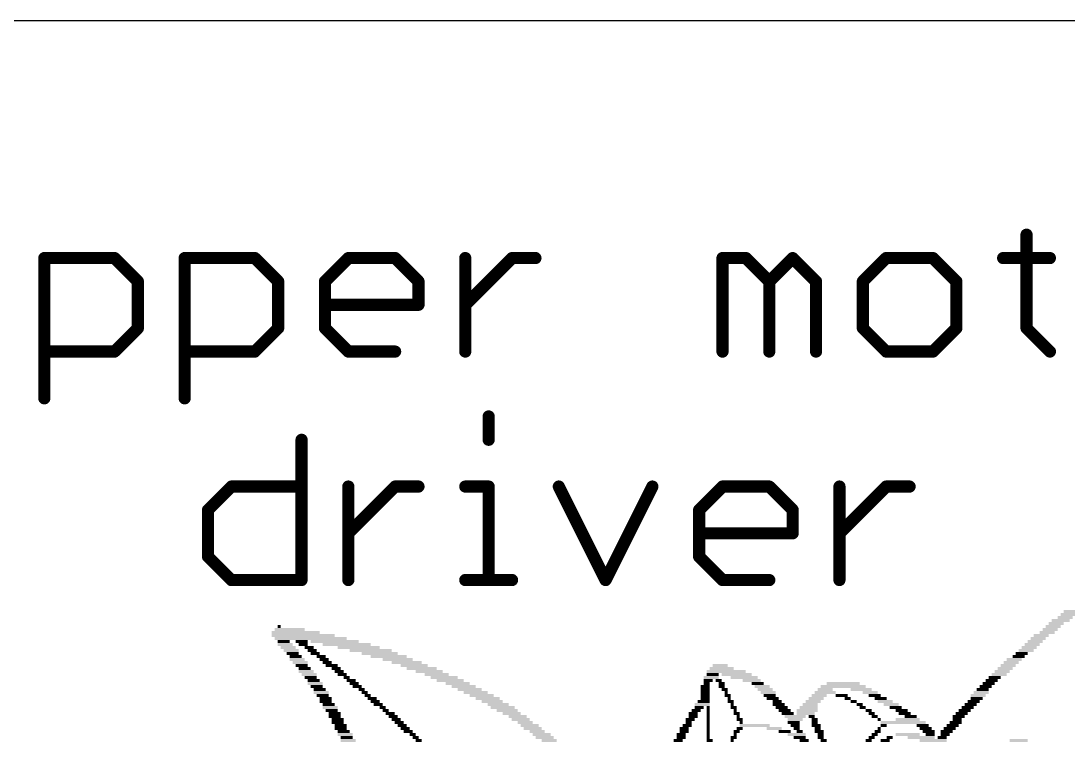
# Model space of a CAD drawing. Extents: x -0.16 to 1.66, y -0.01 to 1.46.
# Drawn here: x 0.747 to 1.0906, y 1.22 to 1.4567 of the extents above; entities that cross this region are included whole.
import ezdxf

# ---------------------------------------------------------------- set-up
doc = ezdxf.new("R2010")
doc.units = 0
doc.layers.add('20', color=7, linetype='CONTINUOUS')
doc.layers.add('21', color=253, linetype='CONTINUOUS')

# ---------------------------------------------------------------- blocks, each defined once
blk = doc.blocks.new('RECT')
blk.add_solid([(-0.5, -0.5), (0.5, -0.5), (-0.5, 0.5), (0.5, 0.5)])

msp = doc.modelspace()

# ---------------------------------------------------------------- linework, layer by layer
at = {"layer": '20'}
msp.add_line((1.653543, 1.456693), (-0.15748, 1.456693), dxfattribs=at)
at = {"layer": '21', "const_width": 0.004}
for points in [[(1.076924, 1.386527), (1.076924, 1.355835)], [(0.754649, 1.332815), (0.754649, 1.378854)], [(0.754649, 1.378854), (0.777669, 1.378854)], [(0.777669, 1.378854), (0.785342, 1.371181)], [(0.800689, 1.332815), (0.800689, 1.378854)], [(0.800689, 1.378854), (0.823708, 1.378854)], [(0.823708, 1.378854), (0.831382, 1.371181)], [(0.846728, 1.371181), (0.854401, 1.378854)], [(0.854401, 1.378854), (0.869748, 1.378854)], [(0.869748, 1.378854), (0.877421, 1.371181)], [(0.892767, 1.348161), (0.892767, 1.378854)], [(0.892767, 1.363508), (0.908114, 1.378854)], [(0.908114, 1.378854), (0.915787, 1.378854)], [(0.977172, 1.348161), (0.977172, 1.378854)], [(0.977172, 1.378854), (0.984846, 1.378854)], [(0.984846, 1.378854), (0.992519, 1.371181)], [(0.992519, 1.371181), (1.000192, 1.378854)], [(1.000192, 1.378854), (1.007865, 1.371181)], [(1.030885, 1.378854), (1.023212, 1.371181)], [(1.046231, 1.378854), (1.030885, 1.378854)], [(1.053905, 1.371181), (1.046231, 1.378854)], [(1.069251, 1.378854), (1.084597, 1.378854)], [(0.785342, 1.371181), (0.785342, 1.355835)], [(0.831382, 1.371181), (0.831382, 1.355835)], [(0.846728, 1.355835), (0.846728, 1.371181)], [(0.877421, 1.371181), (0.877421, 1.363508)], [(0.992519, 1.371181), (0.992519, 1.348161)], [(1.007865, 1.371181), (1.007865, 1.348161)], [(1.023212, 1.371181), (1.023212, 1.355835)], [(1.053905, 1.355835), (1.053905, 1.371181)], [(0.877421, 1.363508), (0.846728, 1.363508)], [(0.785342, 1.355835), (0.777669, 1.348161)], [(0.831382, 1.355835), (0.823708, 1.348161)], [(0.854401, 1.348161), (0.846728, 1.355835)], [(1.023212, 1.355835), (1.030885, 1.348161)], [(1.046231, 1.348161), (1.053905, 1.355835)], [(1.076924, 1.355835), (1.084597, 1.348161)], [(0.777669, 1.348161), (0.754649, 1.348161)], [(0.823708, 1.348161), (0.800689, 1.348161)], [(0.869748, 1.348161), (0.854401, 1.348161)], [(1.030885, 1.348161), (1.046231, 1.348161)], [(0.900441, 1.326874), (0.900441, 1.319201)], [(0.839055, 1.319201), (0.839055, 1.273161)], [(0.808362, 1.296181), (0.816035, 1.303854)], [(0.816035, 1.303854), (0.839055, 1.303854)], [(0.854402, 1.273161), (0.854402, 1.303854)], [(0.854402, 1.288508), (0.869748, 1.303854)], [(0.869748, 1.303854), (0.877421, 1.303854)], [(0.892768, 1.303854), (0.900441, 1.303854)], [(0.900441, 1.303854), (0.900441, 1.273161)], [(0.92346, 1.303854), (0.938807, 1.273161)], [(0.938807, 1.273161), (0.954153, 1.303854)], [(0.9695, 1.296181), (0.977173, 1.303854)], [(0.977173, 1.303854), (0.992519, 1.303854)], [(0.992519, 1.303854), (1.000192, 1.296181)], [(1.015539, 1.273161), (1.015539, 1.303854)], [(1.015539, 1.288508), (1.030885, 1.303854)], [(1.030885, 1.303854), (1.038558, 1.303854)], [(0.808362, 1.280835), (0.808362, 1.296181)], [(0.9695, 1.280835), (0.9695, 1.296181)], [(1.000192, 1.296181), (1.000192, 1.288508)], [(1.000192, 1.288508), (0.9695, 1.288508)], [(0.816035, 1.273161), (0.808362, 1.280835)], [(0.977173, 1.273161), (0.9695, 1.280835)], [(0.839055, 1.273161), (0.816035, 1.273161)], [(0.892768, 1.273161), (0.908114, 1.273161)], [(0.992519, 1.273161), (0.977173, 1.273161)]]:
    msp.add_lwpolyline(points, dxfattribs=at)
at = {"layer": '21', "const_width": 0.002}
for points in [[(1.077924, 1.386527, 1), (1.075924, 1.386527)], [(0.755649, 1.378854, 1), (0.753649, 1.378854)], [(0.754649, 1.379854, 1), (0.754649, 1.377854)], [(0.778376, 1.379561, 1), (0.776962, 1.378147)], [(0.777669, 1.377854, 1), (0.777669, 1.379854)], [(0.801689, 1.378854, 1), (0.799689, 1.378854)], [(0.800689, 1.379854, 1), (0.800689, 1.377854)], [(0.824415, 1.379561, 1), (0.823001, 1.378147)], [(0.823708, 1.377854, 1), (0.823708, 1.379854)], [(0.854401, 1.379854, 1), (0.854401, 1.377854)], [(0.855108, 1.378147, 1), (0.853694, 1.379561)], [(0.870455, 1.379561, 1), (0.86904, 1.378147)], [(0.869748, 1.377854, 1), (0.869748, 1.379854)], [(0.893767, 1.378854, 1), (0.891767, 1.378854)], [(0.908114, 1.379854, 1), (0.908114, 1.377854)], [(0.908821, 1.378147, 1), (0.907406, 1.379561)], [(0.915787, 1.377854, 1), (0.915787, 1.379854)], [(0.978172, 1.378854, 1), (0.976172, 1.378854)], [(0.977172, 1.379854, 1), (0.977172, 1.377854)], [(0.985553, 1.379561, 1), (0.984138, 1.378147)], [(0.984846, 1.377854, 1), (0.984846, 1.379854)], [(1.000899, 1.379561, 1), (0.999485, 1.378147)], [(1.000899, 1.378147, 1), (0.999485, 1.379561)], [(1.030885, 1.379854, 1), (1.030885, 1.377854)], [(1.031592, 1.378147, 1), (1.030178, 1.379561)], [(1.046938, 1.379561, 1), (1.045524, 1.378147)], [(1.046231, 1.377854, 1), (1.046231, 1.379854)], [(1.069251, 1.379854, 1), (1.069251, 1.377854)], [(1.084597, 1.377854, 1), (1.084597, 1.379854)], [(0.786342, 1.371181, 1), (0.784342, 1.371181)], [(0.784635, 1.370474, 1), (0.786049, 1.371888)], [(0.832382, 1.371181, 1), (0.830382, 1.371181)], [(0.830674, 1.370474, 1), (0.832089, 1.371888)], [(0.847728, 1.371181, 1), (0.845728, 1.371181)], [(0.846021, 1.371888, 1), (0.847435, 1.370474)], [(0.878421, 1.371181, 1), (0.876421, 1.371181)], [(0.876714, 1.370474, 1), (0.878128, 1.371888)], [(0.993519, 1.371181, 1), (0.991519, 1.371181)], [(0.991812, 1.371888, 1), (0.993226, 1.370474)], [(0.991812, 1.370474, 1), (0.993226, 1.371888)], [(1.008865, 1.371181, 1), (1.006865, 1.371181)], [(1.007158, 1.370474, 1), (1.008572, 1.371888)], [(1.024212, 1.371181, 1), (1.022212, 1.371181)], [(1.022505, 1.371888, 1), (1.023919, 1.370474)], [(1.054905, 1.371181, 1), (1.052905, 1.371181)], [(1.053197, 1.370474, 1), (1.054612, 1.371888)], [(0.846728, 1.364508, 1), (0.846728, 1.362508)], [(0.876421, 1.363508, 1), (0.878421, 1.363508)], [(0.877421, 1.362508, 1), (0.877421, 1.364508)], [(0.89206, 1.364215, 1), (0.893474, 1.362801)], [(0.786049, 1.355127, 1), (0.784635, 1.356542)], [(0.832089, 1.355127, 1), (0.830674, 1.356542)], [(0.847435, 1.356542, 1), (0.846021, 1.355127)], [(1.023919, 1.356542, 1), (1.022505, 1.355127)], [(1.054612, 1.355127, 1), (1.053197, 1.356542)], [(1.077631, 1.356542, 1), (1.076217, 1.355127)], [(0.784342, 1.355835, 1), (0.786342, 1.355835)], [(0.830382, 1.355835, 1), (0.832382, 1.355835)], [(0.845728, 1.355835, 1), (0.847728, 1.355835)], [(1.022212, 1.355835, 1), (1.024212, 1.355835)], [(1.052905, 1.355835, 1), (1.054905, 1.355835)], [(1.075924, 1.355835, 1), (1.077924, 1.355835)], [(0.754649, 1.349161, 1), (0.754649, 1.347161)], [(0.776962, 1.348869, 1), (0.778376, 1.347454)], [(0.777669, 1.347161, 1), (0.777669, 1.349161)], [(0.800689, 1.349161, 1), (0.800689, 1.347161)], [(0.823001, 1.348869, 1), (0.824415, 1.347454)], [(0.823708, 1.347161, 1), (0.823708, 1.349161)], [(0.854401, 1.349161, 1), (0.854401, 1.347161)], [(0.853694, 1.347454, 1), (0.855108, 1.348869)], [(0.869748, 1.347161, 1), (0.869748, 1.349161)], [(0.891767, 1.348161, 1), (0.893767, 1.348161)], [(0.976172, 1.348161, 1), (0.978172, 1.348161)], [(0.991519, 1.348161, 1), (0.993519, 1.348161)], [(1.006865, 1.348161, 1), (1.008865, 1.348161)], [(1.030885, 1.349161, 1), (1.030885, 1.347161)], [(1.030178, 1.347454, 1), (1.031592, 1.348869)], [(1.045524, 1.348869, 1), (1.046938, 1.347454)], [(1.046231, 1.347161, 1), (1.046231, 1.349161)], [(1.08389, 1.347454, 1), (1.085304, 1.348869)], [(0.753649, 1.332815, 1), (0.755649, 1.332815)], [(0.799689, 1.332815, 1), (0.801689, 1.332815)], [(0.901441, 1.326874, 1), (0.899441, 1.326874)], [(0.840055, 1.319201, 1), (0.838055, 1.319201)], [(0.899441, 1.319201, 1), (0.901441, 1.319201)], [(0.816035, 1.304854, 1), (0.816035, 1.302854)], [(0.816743, 1.303147, 1), (0.815328, 1.304561)], [(0.839055, 1.302854, 1), (0.839055, 1.304854)], [(0.855402, 1.303854, 1), (0.853402, 1.303854)], [(0.869748, 1.304854, 1), (0.869748, 1.302854)], [(0.870455, 1.303147, 1), (0.869041, 1.304561)], [(0.877421, 1.302854, 1), (0.877421, 1.304854)], [(0.892768, 1.304854, 1), (0.892768, 1.302854)], [(0.901441, 1.303854, 1), (0.899441, 1.303854)], [(0.900441, 1.302854, 1), (0.900441, 1.304854)], [(0.924355, 1.304301, 1), (0.922566, 1.303407)], [(0.955048, 1.303407, 1), (0.953259, 1.304301)], [(0.977173, 1.304854, 1), (0.977173, 1.302854)], [(0.97788, 1.303147, 1), (0.976466, 1.304561)], [(0.993226, 1.304561, 1), (0.991812, 1.303147)], [(0.992519, 1.302854, 1), (0.992519, 1.304854)], [(1.016539, 1.303854, 1), (1.014539, 1.303854)], [(1.030885, 1.304854, 1), (1.030885, 1.302854)], [(1.031592, 1.303147, 1), (1.030178, 1.304561)], [(1.038558, 1.302854, 1), (1.038558, 1.304854)], [(0.809362, 1.296181, 1), (0.807362, 1.296181)], [(0.807655, 1.296888, 1), (0.809069, 1.295474)], [(0.9705, 1.296181, 1), (0.9685, 1.296181)], [(0.968793, 1.296888, 1), (0.970207, 1.295474)], [(1.001192, 1.296181, 1), (0.999192, 1.296181)], [(0.999485, 1.295474, 1), (1.0009, 1.296888)], [(0.853694, 1.289215, 1), (0.855109, 1.287801)], [(0.9695, 1.289508, 1), (0.9695, 1.287508)], [(0.999192, 1.288508, 1), (1.001192, 1.288508)], [(1.000192, 1.287508, 1), (1.000192, 1.289508)], [(1.014832, 1.289215, 1), (1.016246, 1.287801)], [(0.809069, 1.281542, 1), (0.807655, 1.280127)], [(0.807362, 1.280835, 1), (0.809362, 1.280835)], [(0.970207, 1.281542, 1), (0.968793, 1.280127)], [(0.9685, 1.280835, 1), (0.9705, 1.280835)], [(0.816035, 1.274161, 1), (0.816035, 1.272161)], [(0.815328, 1.272454, 1), (0.816743, 1.273869)], [(0.839055, 1.272161, 1), (0.839055, 1.274161)], [(0.892768, 1.274161, 1), (0.892768, 1.272161)], [(0.908114, 1.272161, 1), (0.908114, 1.274161)], [(0.977173, 1.274161, 1), (0.977173, 1.272161)], [(0.976466, 1.272454, 1), (0.97788, 1.273869)], [(0.992519, 1.272161, 1), (0.992519, 1.274161)], [(0.838055, 1.273161, 1), (0.840055, 1.273161)], [(0.853402, 1.273161, 1), (0.855402, 1.273161)], [(0.899441, 1.273161, 1), (0.901441, 1.273161)], [(0.937912, 1.273609, 1), (0.939701, 1.272714)], [(0.937912, 1.272714, 1), (0.939701, 1.273609)], [(1.014539, 1.273161, 1), (1.016539, 1.273161)]]:
    msp.add_lwpolyline(points, format="xyb", dxfattribs=at)

# ---------------------------------------------------------------- block references
at = {"layer": '21', "yscale": 0.000984}
for p, xscale in [((1.089567, 1.260827), 0.004921), ((1.090551, 1.261811), 0.004921), ((1.092028, 1.262795), 0.005906), ((0.831693, 1.257874), 0.000984), ((1.08563, 1.257874), 0.004921), ((1.086614, 1.258858), 0.004921), ((1.088091, 1.259843), 0.005906), ((0.837106, 1.255906), 0.015748), ((0.839567, 1.254921), 0.020669), ((0.835138, 1.25689), 0.009843), ((0.842028, 1.253937), 0.023622), ((1.080709, 1.253937), 0.004921), ((1.081693, 1.254921), 0.004921), ((1.083661, 1.255906), 0.004921), ((1.084646, 1.25689), 0.004921), ((0.833169, 1.252953), 0.003937), ((0.833661, 1.251969), 0.004921), ((0.834646, 1.250984), 0.004921), ((0.839075, 1.252953), 0.003937), ((0.839567, 1.251969), 0.002953), ((0.841535, 1.250984), 0.002953), ((0.849902, 1.252953), 0.015748), ((0.853839, 1.251969), 0.015748), ((0.857776, 1.250984), 0.01378), ((1.077756, 1.250984), 0.004921), ((1.07874, 1.251969), 0.004921), ((1.079724, 1.252953), 0.004921), ((0.83563, 1.25), 0.004921), ((0.836122, 1.249016), 0.003937), ((0.837106, 1.248031), 0.003937), ((0.837598, 1.247047), 0.004921), ((0.84252, 1.25), 0.002953), ((0.843504, 1.249016), 0.002953), ((0.845472, 1.248031), 0.002953), ((0.846457, 1.247047), 0.002953), ((0.861713, 1.25), 0.01378), ((0.864665, 1.249016), 0.011811), ((0.867618, 1.248031), 0.011811), ((0.870571, 1.247047), 0.009843), ((1.072835, 1.247047), 0.004921), ((1.074311, 1.248031), 0.003937), ((1.075295, 1.249016), 0.003937), ((1.076772, 1.25), 0.004921), ((0.838583, 1.246063), 0.004921), ((0.839075, 1.245079), 0.003937), ((0.840059, 1.244094), 0.003937), ((0.847441, 1.246063), 0.002953), ((0.848917, 1.245079), 0.003937), ((0.850394, 1.244094), 0.002953), ((0.873524, 1.246063), 0.009843), ((0.875984, 1.245079), 0.008858), ((0.878445, 1.244094), 0.009843), ((0.97687, 1.244094), 0.007874), ((0.976378, 1.245079), 0.004921), ((1.069882, 1.244094), 0.004921), ((1.070866, 1.245079), 0.004921), ((1.07185, 1.246063), 0.004921), ((0.840551, 1.24311), 0.004921), ((0.841535, 1.242126), 0.004921), ((0.842028, 1.241142), 0.003937), ((0.843012, 1.240157), 0.003937), ((0.851378, 1.24311), 0.002953), ((0.852362, 1.242126), 0.002953), ((0.853839, 1.241142), 0.001969), ((0.855315, 1.240157), 0.002953), ((0.880906, 1.24311), 0.008858), ((0.883366, 1.242126), 0.007874), ((0.885827, 1.241142), 0.008858), ((0.887795, 1.240157), 0.008858), ((0.973425, 1.241142), 0.004921), ((0.972441, 1.240157), 0.002953), ((0.973917, 1.242126), 0.003937), ((0.978346, 1.24311), 0.012795), ((0.975886, 1.240157), 0.001969), ((0.981791, 1.242126), 0.009843), ((0.984252, 1.241142), 0.008858), ((0.986713, 1.240157), 0.005906), ((1.065453, 1.240157), 0.003937), ((1.066437, 1.241142), 0.003937), ((1.067913, 1.242126), 0.004921), ((1.068898, 1.24311), 0.004921), ((0.843504, 1.239173), 0.004921), ((0.843996, 1.238189), 0.003937), ((0.84498, 1.237205), 0.003937), ((0.856299, 1.239173), 0.002953), ((0.857283, 1.238189), 0.002953), ((0.85876, 1.237205), 0.001969), ((0.890256, 1.239173), 0.007874), ((0.892224, 1.238189), 0.007874), ((0.894193, 1.237205), 0.007874), ((0.971457, 1.238189), 0.002953), ((0.971457, 1.237205), 0.002953), ((0.971949, 1.239173), 0.001969), ((0.97687, 1.239173), 0.001969), ((0.97687, 1.238189), 0.001969), ((0.977854, 1.237205), 0.001969), ((0.988681, 1.239173), 0.003937), ((0.990157, 1.238189), 0.004921), ((0.991142, 1.237205), 0.004921), ((1.010827, 1.237205), 0.004921), ((1.016732, 1.238189), 0.014764), ((1.016732, 1.239173), 0.010827), ((1.022638, 1.237205), 0.00689), ((1.0625, 1.237205), 0.003937), ((1.063484, 1.238189), 0.003937), ((1.064469, 1.239173), 0.003937), ((0.845472, 1.23622), 0.004921), ((0.845965, 1.235236), 0.003937), ((0.846949, 1.234252), 0.003937), ((0.846949, 1.233268), 0.003937), ((0.859744, 1.23622), 0.001969), ((0.860728, 1.235236), 0.001969), ((0.862205, 1.234252), 0.002953), ((0.863189, 1.233268), 0.002953), ((0.896161, 1.23622), 0.007874), ((0.89813, 1.235236), 0.007874), ((0.900098, 1.234252), 0.007874), ((0.901575, 1.233268), 0.00689), ((0.970965, 1.233268), 0.003937), ((0.971457, 1.23622), 0.002953), ((0.971457, 1.235236), 0.002953), ((0.971457, 1.234252), 0.002953), ((0.978346, 1.23622), 0.000984), ((0.978839, 1.235236), 0.001969), ((0.979823, 1.233268), 0.001969), ((0.979331, 1.234252), 0.000984), ((0.992126, 1.23622), 0.004921), ((0.992618, 1.235236), 0.003937), ((0.993602, 1.234252), 0.003937), ((0.995079, 1.233268), 0.002953), ((1.00689, 1.233268), 0.004921), ((1.007874, 1.234252), 0.004921), ((1.008858, 1.235236), 0.004921), ((1.010827, 1.23622), 0.00689), ((1.01624, 1.235236), 0.003937), ((1.018209, 1.234252), 0.001969), ((1.020177, 1.233268), 0.001969), ((1.025591, 1.23622), 0.004921), ((1.027067, 1.235236), 0.003937), ((1.029035, 1.234252), 0.003937), ((1.030512, 1.233268), 0.004921), ((1.059547, 1.233268), 0.003937), ((1.060531, 1.234252), 0.003937), ((1.061024, 1.235236), 0.004921), ((1.062008, 1.23622), 0.004921), ((0.847933, 1.232283), 0.003937), ((0.848425, 1.231299), 0.004921), ((0.848917, 1.230315), 0.003937), ((0.864173, 1.232283), 0.002953), ((0.86565, 1.231299), 0.001969), ((0.866634, 1.230315), 0.001969), ((0.903543, 1.232283), 0.00689), ((0.90502, 1.231299), 0.007874), ((0.906496, 1.230315), 0.00689), ((0.968504, 1.230315), 0.002953), ((0.970472, 1.232283), 0.004921), ((0.969488, 1.231299), 0.002953), ((0.972441, 1.231299), 0.000984), ((0.972441, 1.230315), 0.000984), ((0.980807, 1.231299), 0.001969), ((0.980315, 1.232283), 0.000984), ((0.981299, 1.230315), 0.000984), ((0.995571, 1.232283), 0.003937), ((0.996555, 1.231299), 0.003937), ((0.997539, 1.230315), 0.003937), ((1.004921, 1.230315), 0.00689), ((1.005413, 1.231299), 0.005906), ((1.005906, 1.232283), 0.004921), ((1.022146, 1.232283), 0.001969), ((1.02313, 1.231299), 0.001969), ((1.025098, 1.230315), 0.001969), ((1.03248, 1.232283), 0.004921), ((1.033957, 1.231299), 0.003937), ((1.035925, 1.230315), 0.003937), ((1.056594, 1.230315), 0.003937), ((1.057579, 1.231299), 0.003937), ((1.058563, 1.232283), 0.003937), ((0.849902, 1.229331), 0.003937), ((0.849902, 1.228346), 0.003937), ((0.850886, 1.227362), 0.003937), ((0.850886, 1.226378), 0.003937), ((0.86811, 1.229331), 0.002953), ((0.869094, 1.228346), 0.002953), ((0.870079, 1.227362), 0.002953), ((0.871063, 1.226378), 0.002953), ((0.907972, 1.229331), 0.005906), ((0.909941, 1.228346), 0.005906), ((0.910925, 1.227362), 0.005906), ((0.912402, 1.226378), 0.004921), ((0.966043, 1.226378), 0.001969), ((0.966535, 1.227362), 0.002953), ((0.96752, 1.229331), 0.002953), ((0.96752, 1.228346), 0.002953), ((0.972441, 1.229331), 0.000984), ((0.972441, 1.228346), 0.000984), ((0.972441, 1.227362), 0.000984), ((0.972441, 1.226378), 0.000984), ((0.981791, 1.229331), 0.001969), ((0.982283, 1.228346), 0.000984), ((0.982776, 1.227362), 0.001969), ((0.983268, 1.226378), 0.000984), ((0.998524, 1.229331), 0.003937), ((1.000984, 1.228346), 0.00689), ((1.000492, 1.226378), 0.003937), ((1.000984, 1.227362), 0.004921), ((1.004429, 1.229331), 0.005906), ((1.006398, 1.228346), 0.001969), ((1.007382, 1.227362), 0.001969), ((1.007382, 1.226378), 0.001969), ((1.026083, 1.229331), 0.001969), ((1.027067, 1.228346), 0.001969), ((1.028543, 1.227362), 0.000984), ((1.036417, 1.226378), 0.014764), ((1.037894, 1.227362), 0.007874), ((1.036909, 1.229331), 0.003937), ((1.038878, 1.228346), 0.003937), ((1.053642, 1.226378), 0.003937), ((1.054134, 1.227362), 0.002953), ((1.054626, 1.228346), 0.003937), ((1.05561, 1.229331), 0.003937), ((0.85187, 1.225394), 0.003937), ((0.85187, 1.224409), 0.003937), ((0.852854, 1.223425), 0.003937), ((0.872047, 1.225394), 0.002953), ((0.873031, 1.224409), 0.002953), ((0.874016, 1.223425), 0.002953), ((0.913878, 1.225394), 0.005906), ((0.914862, 1.224409), 0.005906), ((0.916339, 1.223425), 0.004921), ((0.964567, 1.224409), 0.002953), ((0.964567, 1.223425), 0.002953), ((0.965551, 1.225394), 0.002953), ((0.972441, 1.225394), 0.000984), ((0.972441, 1.224409), 0.000984), ((0.972441, 1.223425), 0.000984), ((0.981791, 1.223425), 0.001969), ((0.982776, 1.224409), 0.001969), ((0.987697, 1.225394), 0.009843), ((0.994094, 1.224409), 0.004921), ((0.997539, 1.223425), 0.003937), ((1.000984, 1.225394), 0.002953), ((1.001476, 1.224409), 0.001969), ((1.002461, 1.223425), 0.001969), ((1.007874, 1.225394), 0.002953), ((1.008858, 1.223425), 0.002953), ((1.008366, 1.224409), 0.001969), ((1.028051, 1.223425), 0.001969), ((1.028543, 1.224409), 0.000984), ((1.03002, 1.225394), 0.001969), ((1.042815, 1.225394), 0.003937), ((1.043799, 1.224409), 0.003937), ((1.044783, 1.223425), 0.003937), ((1.050689, 1.223425), 0.003937), ((1.051673, 1.224409), 0.003937), ((1.052657, 1.225394), 0.003937), ((0.853346, 1.222441), 0.004921), ((0.853839, 1.221457), 0.003937), ((0.854331, 1.220472), 0.004921), ((0.875492, 1.222441), 0.001969), ((0.876476, 1.221457), 0.001969), ((0.877461, 1.220472), 0.001969), ((0.917815, 1.222441), 0.005906), ((0.918799, 1.221457), 0.005906), ((0.920276, 1.220472), 0.004921), ((0.962598, 1.220472), 0.002953), ((0.963583, 1.222441), 0.002953), ((0.963583, 1.221457), 0.002953), ((0.972933, 1.220472), 0.001969), ((0.972441, 1.222441), 0.000984), ((0.972441, 1.221457), 0.000984), ((0.980807, 1.221457), 0.001969), ((0.980315, 1.220472), 0.000984), ((0.981299, 1.222441), 0.000984), ((1.001476, 1.222441), 0.005906), ((1.002461, 1.221457), 0.003937), ((1.003937, 1.220472), 0.002953), ((1.00935, 1.222441), 0.001969), ((1.00935, 1.221457), 0.001969), ((1.010335, 1.220472), 0.001969), ((1.025098, 1.220472), 0.001969), ((1.026083, 1.221457), 0.001969), ((1.027067, 1.222441), 0.001969), ((1.030512, 1.220472), 0.002953), ((1.031988, 1.221457), 0.001969), ((1.037894, 1.222441), 0.007874), ((1.042323, 1.221457), 0.008858), ((1.04626, 1.220472), 0.008858), ((1.045276, 1.222441), 0.002953), ((1.049213, 1.221457), 0.002953), ((1.050197, 1.222441), 0.002953), ((1.074311, 1.220472), 0.005906)]:
    msp.add_blockref('RECT', p, dxfattribs=dict(at, xscale=xscale))

doc.saveas('drawing.dxf')
